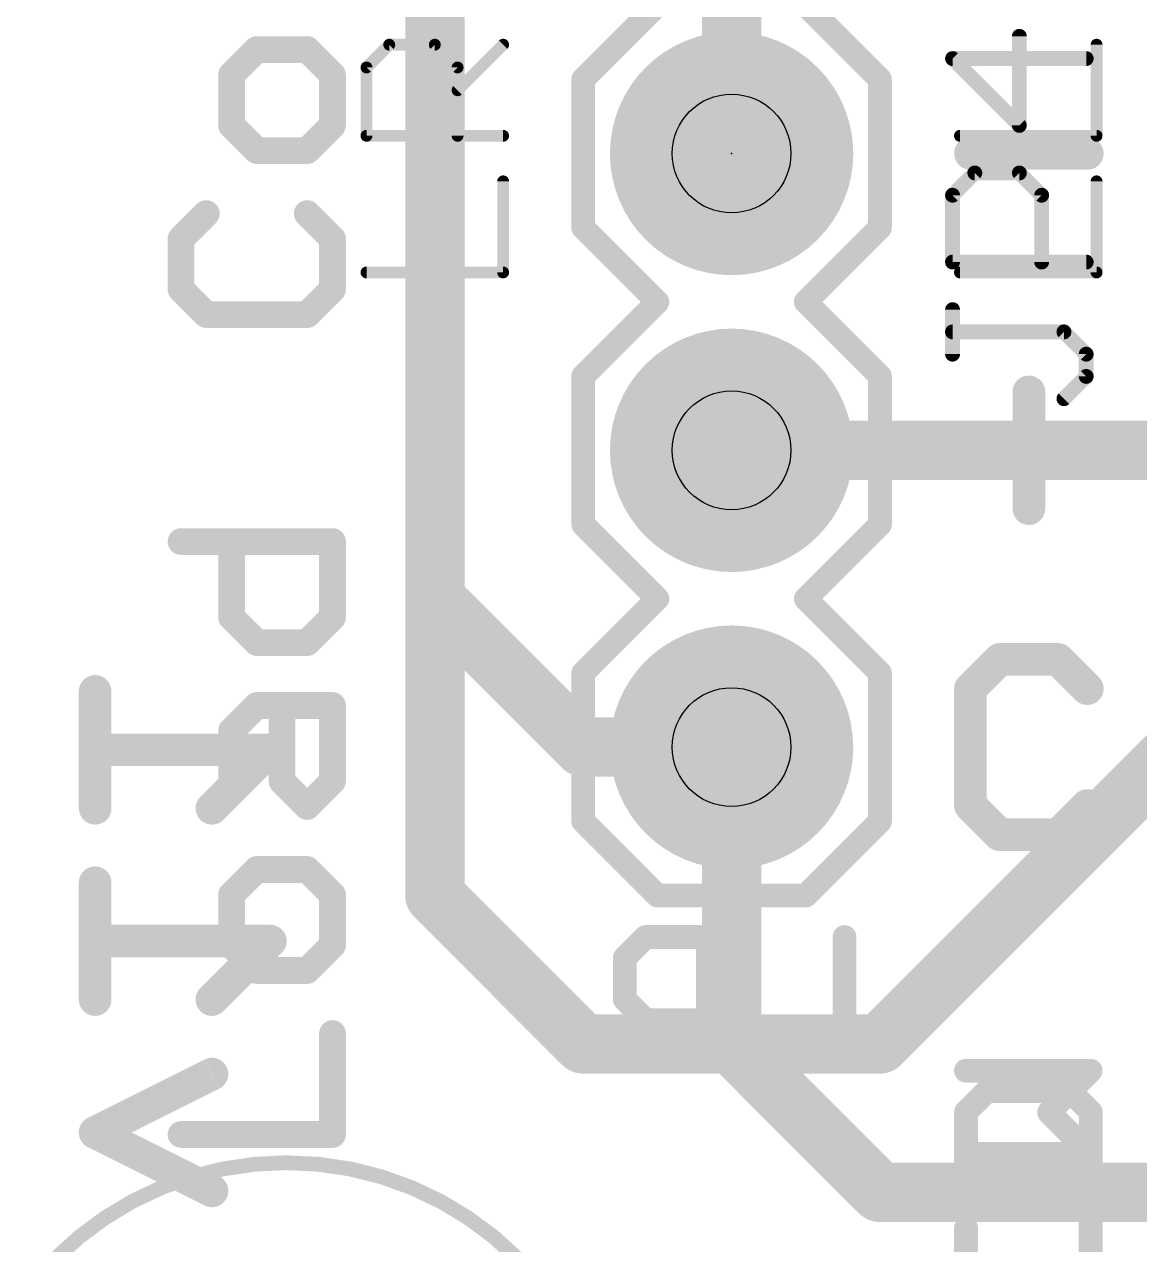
# Model space of a CAD drawing. Extents: x -33 to 74, y -17 to 52.
# Drawn here: x 0.3 to 9.84, y 4.63 to 15.07 of the extents above; entities that cross this region are included whole.
import ezdxf

# ---------------------------------------------------------------- set-up
doc = ezdxf.new("R2010")
doc.units = 0
for name, color, linetype in [('1', 12, 'CONTINUOUS'), ('16', 132, 'CONTINUOUS'), ('17', 110, 'CONTINUOUS'), ('21', 41, 'CONTINUOUS'), ('22', 40, 'CONTINUOUS'), ('23', 53, 'CONTINUOUS'), ('25', 253, 'CONTINUOUS'), ('27', 253, 'CONTINUOUS'), ('29', 253, 'CONTINUOUS'), ('30', 253, 'CONTINUOUS'), ('39', 12, 'CONTINUOUS'), ('44', 253, 'CONTINUOUS'), ('51', 53, 'CONTINUOUS')]:
    doc.layers.add(name, color=color, linetype=linetype)

# ---------------------------------------------------------------- blocks, each defined once
blk = doc.blocks.new('RECT')
blk.add_solid([(-0.5, -0.5), (0.5, -0.5), (-0.5, 0.5), (0.5, 0.5)])
blk = doc.blocks.new('ROUNDP')
at = {"const_width": 0.5}
blk.add_lwpolyline([(0, -0.25, 1), (0, 0.25, 1), (0, -0.25)], format="xyb", dxfattribs=at)

msp = doc.modelspace()

# ---------------------------------------------------------------- linework, layer by layer
at = {"layer": '1', "const_width": 0.508}
for points in [[(3.81, 7.62), (3.81, 22.86)], [(6.35, 11.43), (11.43, 11.43)], [(10.16, 8.89), (7.62, 6.35)], [(5.08, 6.35), (3.81, 7.62)], [(7.62, 6.35), (5.08, 6.35)]]:
    msp.add_lwpolyline(points, dxfattribs=at)
at = {"layer": '1', "const_width": 0.254}
for points in [[(6.35, 11.557, 1), (6.35, 11.303)], [(3.8998, 7.7098, 1), (3.7202, 7.5302)], [(3.683, 7.62, 1), (3.937, 7.62)], [(5.08, 6.477, 1), (5.08, 6.223)], [(7.62, 6.223, 1), (7.62, 6.477)], [(4.9902, 6.2602, 1), (5.1698, 6.4398)], [(7.5302, 6.4398, 1), (7.7098, 6.2602)]]:
    msp.add_lwpolyline(points, format="xyb", dxfattribs=at)
at = {"layer": '16'}
for points, const_width in [([(3.81, 10.16), (3.81, 17.78)], 0.508), ([(6.35, 15.24), (7.62, 16.51)], 0.508), ([(6.35, 13.97), (6.35, 15.24)], 0.508), ([(5.08, 8.89), (3.81, 10.16)], 0.508), ([(0.9017, 8.367), (0.9017, 9.3669)], 0.2794), ([(6.35, 8.89), (5.08, 8.89)], 0.508), ([(6.35, 6.35), (6.35, 8.89)], 0.508), ([(2.4016, 8.867), (0.9017, 8.867)], 0.2794), ([(1.9016, 8.367), (2.4016, 8.867)], 0.2794), ([(0.9017, 6.7299), (0.9017, 7.7298)], 0.2794), ([(2.4016, 7.2298), (0.9017, 7.2298)], 0.2794), ([(1.9016, 6.7299), (2.4016, 7.2298)], 0.2794), ([(7.62, 5.08), (6.35, 6.35)], 0.508), ([(0.9017, 5.5927), (1.9016, 6.0926)], 0.2794), ([(1.9016, 5.0927), (0.9017, 5.5927)], 0.2794), ([(16.51, 5.08), (7.62, 5.08)], 0.508)]:
    msp.add_lwpolyline(points, dxfattribs=dict(at, const_width=const_width))
for points, const_width in [([(6.2602, 15.3298, 1), (6.4398, 15.1502)], 0.254), ([(6.223, 13.97, 1), (6.477, 13.97)], 0.254), ([(3.8998, 10.2498, 1), (3.7202, 10.0702)], 0.254), ([(3.683, 10.16, 1), (3.937, 10.16)], 0.254), ([(0.9716, 9.3669, 1), (0.8319, 9.3669)], 0.1397), ([(5.08, 9.017, 1), (5.08, 8.763)], 0.254), ([(4.9902, 8.8002, 1), (5.1698, 8.9798)], 0.254), ([(6.477, 8.89, 1), (6.223, 8.89)], 0.254), ([(6.35, 8.763, 1), (6.35, 9.017)], 0.254), ([(0.9017, 8.9368, 1), (0.9017, 8.7971)], 0.1397), ([(2.451, 8.8176, 1), (2.3522, 8.9164)], 0.1397), ([(2.4016, 8.7971, 1), (2.4016, 8.9368)], 0.1397), ([(1.8522, 8.4164, 1), (1.951, 8.3176)], 0.1397), ([(0.8319, 8.367, 1), (0.9716, 8.367)], 0.1397), ([(0.9716, 7.7298, 1), (0.8319, 7.7298)], 0.1397), ([(0.9017, 7.2997, 1), (0.9017, 7.16)], 0.1397), ([(2.451, 7.1804, 1), (2.3522, 7.2792)], 0.1397), ([(2.4016, 7.16, 1), (2.4016, 7.2997)], 0.1397), ([(0.8319, 6.7299, 1), (0.9716, 6.7299)], 0.1397), ([(1.8522, 6.7792, 1), (1.951, 6.6805)], 0.1397), ([(6.4398, 6.4398, 1), (6.2602, 6.2602)], 0.254), ([(6.223, 6.35, 1), (6.477, 6.35)], 0.254), ([(1.9329, 6.0301, 1), (1.8704, 6.1551)], 0.1397), ([(0.9329, 5.6551, 1), (0.8705, 5.5302)], 0.1397), ([(0.8705, 5.6551, 1), (0.9329, 5.5302)], 0.1397), ([(7.62, 5.207, 1), (7.62, 4.953)], 0.254), ([(1.8704, 5.0302, 1), (1.9329, 5.1552)], 0.1397), ([(7.5302, 4.9902, 1), (7.7098, 5.1698)], 0.254)]:
    msp.add_lwpolyline(points, format="xyb", dxfattribs=dict(at, const_width=const_width))
at = {"layer": '21'}
for points, const_width in [([(5.715, 15.24), (5.08, 14.605)], 0.2032), ([(7.62, 14.605), (6.985, 15.24)], 0.2032), ([(2.2854, 14.8593), (2.0694, 14.6432)], 0.2286), ([(2.7176, 14.8593), (2.2854, 14.8593)], 0.2286), ([(2.9337, 14.6432), (2.7176, 14.8593)], 0.2286), ([(2.0694, 14.6432), (2.0694, 14.2111)], 0.2286), ([(2.9337, 14.2111), (2.9337, 14.6432)], 0.2286), ([(5.08, 13.335), (5.08, 14.605)], 0.2032), ([(7.62, 14.605), (7.62, 13.335)], 0.2032), ([(2.0694, 14.2111), (2.2854, 13.995)], 0.2286), ([(2.7176, 13.995), (2.9337, 14.2111)], 0.2286), ([(2.2854, 13.995), (2.7176, 13.995)], 0.2286), ([(8.3947, 13.9706), (9.3946, 13.9706)], 0.2794), ([(1.8533, 13.456), (1.6372, 13.2399)], 0.2286), ([(2.9337, 13.2399), (2.7176, 13.456)], 0.2286), ([(5.715, 12.7), (5.08, 13.335)], 0.2032), ([(7.62, 13.335), (6.985, 12.7)], 0.2032), ([(1.6372, 13.2399), (1.6372, 12.8078)], 0.2286), ([(2.9337, 12.8078), (2.9337, 13.2399)], 0.2286), ([(1.6372, 12.8078), (1.8533, 12.5917)], 0.2286), ([(2.7176, 12.5917), (2.9337, 12.8078)], 0.2286), ([(5.08, 12.065), (5.715, 12.7)], 0.2032), ([(6.985, 12.7), (7.62, 12.065)], 0.2032), ([(1.8533, 12.5917), (2.7176, 12.5917)], 0.2286), ([(5.08, 10.795), (5.08, 12.065)], 0.2032), ([(7.62, 12.065), (7.62, 10.795)], 0.2032), ([(8.8947, 11.9306), (8.8947, 10.9307)], 0.2794), ([(8.3947, 11.4306), (9.3946, 11.4306)], 0.2794), ([(5.715, 10.16), (5.08, 10.795)], 0.2032), ([(7.62, 10.795), (6.985, 10.16)], 0.2032), ([(1.6372, 10.6495), (2.9337, 10.6495)], 0.2286), ([(2.0694, 10.0012), (2.0694, 10.6495)], 0.2286), ([(2.9337, 10.6495), (2.9337, 10.0012)], 0.2286), ([(5.08, 9.525), (5.715, 10.16)], 0.2032), ([(6.985, 10.16), (7.62, 9.525)], 0.2032), ([(2.2854, 9.7851), (2.0694, 10.0012)], 0.2286), ([(2.9337, 10.0012), (2.7176, 9.7851)], 0.2286), ([(2.7176, 9.7851), (2.2854, 9.7851)], 0.2286), ([(8.6447, 9.6406), (8.3947, 9.3906)], 0.2794), ([(9.1446, 9.6406), (8.6447, 9.6406)], 0.2794), ([(9.3946, 9.3906), (9.1446, 9.6406)], 0.2794), ([(5.08, 8.255), (5.08, 9.525)], 0.2032), ([(7.62, 9.525), (7.62, 8.255)], 0.2032), ([(8.3947, 9.3906), (8.3947, 8.3907)], 0.2794), ([(2.0694, 9.0301), (2.2854, 9.2462)], 0.2286), ([(2.2854, 9.2462), (2.9337, 9.2462)], 0.2286), ([(2.5015, 8.5979), (2.5015, 9.2462)], 0.2286), ([(2.9337, 9.2462), (2.9337, 8.5979)], 0.2286), ([(2.0694, 8.5979), (2.0694, 9.0301)], 0.2286), ([(2.7176, 8.3819), (2.5015, 8.5979)], 0.2286), ([(2.9337, 8.5979), (2.7176, 8.3819)], 0.2286), ([(8.3947, 8.3907), (8.6447, 8.1407)], 0.2794), ([(9.1446, 8.1407), (9.3946, 8.3907)], 0.2794), ([(5.715, 7.62), (5.08, 8.255)], 0.2032), ([(7.62, 8.255), (6.985, 7.62)], 0.2032), ([(8.6447, 8.1407), (9.1446, 8.1407)], 0.2794), ([(2.2854, 7.8429), (2.0694, 7.6268)], 0.2286), ([(2.7176, 7.8429), (2.2854, 7.8429)], 0.2286), ([(2.9337, 7.6268), (2.7176, 7.8429)], 0.2286), ([(2.0694, 7.6268), (2.0694, 7.1947)], 0.2286), ([(2.9337, 7.1947), (2.9337, 7.6268)], 0.2286), ([(6.985, 7.62), (5.715, 7.62)], 0.2032), ([(2.0694, 7.1947), (2.2854, 6.9786)], 0.2286), ([(2.7176, 6.9786), (2.9337, 7.1947)], 0.2286), ([(2.2854, 6.9786), (2.7176, 6.9786)], 0.2286), ([(2.9337, 5.5753), (2.9337, 6.4396)], 0.2286), ([(9.4234, 6.121), (8.3557, 6.121)], 0.2032), ([(9.0675, 5.7651), (9.4234, 6.121)], 0.2032), ([(9.4234, 5.4092), (9.0675, 5.7651)], 0.2032), ([(1.6372, 5.5753), (2.9337, 5.5753)], 0.2286), ([(8.3557, 5.4092), (9.4234, 5.4092)], 0.2032), ([(9.4234, 4.2398), (9.4234, 4.9516)], 0.2032)]:
    msp.add_lwpolyline(points, dxfattribs=dict(at, const_width=const_width))
for points, const_width in [([(2.2854, 14.9165, 1), (2.2854, 14.8022)], 0.1143), ([(2.3259, 14.8189, 1), (2.245, 14.8997)], 0.1143), ([(2.758, 14.8997, 1), (2.6772, 14.8189)], 0.1143), ([(2.7176, 14.8022, 1), (2.7176, 14.9165)], 0.1143), ([(2.1265, 14.6432, 1), (2.0122, 14.6432)], 0.1143), ([(2.029, 14.6836, 1), (2.1098, 14.6028)], 0.1143), ([(2.9909, 14.6432, 1), (2.8765, 14.6432)], 0.1143), ([(2.8933, 14.6028, 1), (2.9741, 14.6836)], 0.1143), ([(5.1308, 14.605, 1), (5.0292, 14.605)], 0.1016), ([(5.0441, 14.6409, 1), (5.1159, 14.5691)], 0.1016), ([(7.6708, 14.605, 1), (7.5692, 14.605)], 0.1016), ([(7.5841, 14.5691, 1), (7.6559, 14.6409)], 0.1016), ([(2.1098, 14.2515, 1), (2.029, 14.1706)], 0.1143), ([(2.9741, 14.1706, 1), (2.8933, 14.2515)], 0.1143), ([(2.0122, 14.2111, 1), (2.1265, 14.2111)], 0.1143), ([(2.8765, 14.2111, 1), (2.9909, 14.2111)], 0.1143), ([(2.2854, 14.0521, 1), (2.2854, 13.9378)], 0.1143), ([(2.7176, 13.9378, 1), (2.7176, 14.0521)], 0.1143), ([(8.3947, 14.0405, 1), (8.3947, 13.9008)], 0.1397), ([(9.3946, 13.9008, 1), (9.3946, 14.0405)], 0.1397), ([(2.245, 13.9546, 1), (2.3259, 14.0354)], 0.1143), ([(2.6772, 14.0354, 1), (2.758, 13.9546)], 0.1143), ([(1.8937, 13.4156, 1), (1.8129, 13.4964)], 0.1143), ([(2.758, 13.4964, 1), (2.6772, 13.4156)], 0.1143), ([(5.1159, 13.3709, 1), (5.0441, 13.2991)], 0.1016), ([(5.0292, 13.335, 1), (5.1308, 13.335)], 0.1016), ([(7.5692, 13.335, 1), (7.6708, 13.335)], 0.1016), ([(7.6559, 13.2991, 1), (7.5841, 13.3709)], 0.1016), ([(1.6943, 13.2399, 1), (1.58, 13.2399)], 0.1143), ([(1.5968, 13.2804, 1), (1.6776, 13.1995)], 0.1143), ([(2.9909, 13.2399, 1), (2.8765, 13.2399)], 0.1143), ([(2.8933, 13.1995, 1), (2.9741, 13.2804)], 0.1143), ([(1.6776, 12.8482, 1), (1.5968, 12.7674)], 0.1143), ([(1.58, 12.8078, 1), (1.6943, 12.8078)], 0.1143), ([(2.8765, 12.8078, 1), (2.9909, 12.8078)], 0.1143), ([(2.9741, 12.7674, 1), (2.8933, 12.8482)], 0.1143), ([(5.7509, 12.6641, 1), (5.6791, 12.7359)], 0.1016), ([(5.6791, 12.6641, 1), (5.7509, 12.7359)], 0.1016), ([(7.0209, 12.7359, 1), (6.9491, 12.6641)], 0.1016), ([(6.9491, 12.7359, 1), (7.0209, 12.6641)], 0.1016), ([(1.8533, 12.6488, 1), (1.8533, 12.5345)], 0.1143), ([(1.8129, 12.5513, 1), (1.8937, 12.6321)], 0.1143), ([(2.6772, 12.6321, 1), (2.758, 12.5513)], 0.1143), ([(2.7176, 12.5345, 1), (2.7176, 12.6488)], 0.1143), ([(5.1308, 12.065, 1), (5.0292, 12.065)], 0.1016), ([(5.0441, 12.1009, 1), (5.1159, 12.0291)], 0.1016), ([(7.6708, 12.065, 1), (7.5692, 12.065)], 0.1016), ([(7.5841, 12.0291, 1), (7.6559, 12.1009)], 0.1016), ([(8.9645, 11.9306, 1), (8.8248, 11.9306)], 0.1397), ([(8.3947, 11.5005, 1), (8.3947, 11.3608)], 0.1397), ([(9.3946, 11.3608, 1), (9.3946, 11.5005)], 0.1397), ([(8.8248, 10.9307, 1), (8.9645, 10.9307)], 0.1397), ([(5.1159, 10.8309, 1), (5.0441, 10.7591)], 0.1016), ([(7.6559, 10.7591, 1), (7.5841, 10.8309)], 0.1016), ([(1.6372, 10.7066, 1), (1.6372, 10.5923)], 0.1143), ([(2.1265, 10.6495, 1), (2.0122, 10.6495)], 0.1143), ([(2.9909, 10.6495, 1), (2.8765, 10.6495)], 0.1143), ([(2.9337, 10.5923, 1), (2.9337, 10.7066)], 0.1143), ([(5.0292, 10.795, 1), (5.1308, 10.795)], 0.1016), ([(7.5692, 10.795, 1), (7.6708, 10.795)], 0.1016), ([(5.7509, 10.1241, 1), (5.6791, 10.1959)], 0.1016), ([(5.6791, 10.1241, 1), (5.7509, 10.1959)], 0.1016), ([(7.0209, 10.1959, 1), (6.9491, 10.1241)], 0.1016), ([(6.9491, 10.1959, 1), (7.0209, 10.1241)], 0.1016), ([(2.0122, 10.0012, 1), (2.1265, 10.0012)], 0.1143), ([(2.1098, 10.0416, 1), (2.029, 9.9608)], 0.1143), ([(2.8765, 10.0012, 1), (2.9909, 10.0012)], 0.1143), ([(2.9741, 9.9608, 1), (2.8933, 10.0416)], 0.1143), ([(2.2854, 9.8423, 1), (2.2854, 9.728)], 0.1143), ([(2.245, 9.7447, 1), (2.3259, 9.8255)], 0.1143), ([(2.6772, 9.8255, 1), (2.758, 9.7447)], 0.1143), ([(2.7176, 9.728, 1), (2.7176, 9.8423)], 0.1143), ([(8.6447, 9.7104, 1), (8.6447, 9.5707)], 0.1397), ([(8.6941, 9.5912, 1), (8.5953, 9.69)], 0.1397), ([(9.194, 9.69, 1), (9.0952, 9.5912)], 0.1397), ([(9.1446, 9.5707, 1), (9.1446, 9.7104)], 0.1397), ([(5.1308, 9.525, 1), (5.0292, 9.525)], 0.1016), ([(5.0441, 9.5609, 1), (5.1159, 9.4891)], 0.1016), ([(7.6708, 9.525, 1), (7.5692, 9.525)], 0.1016), ([(7.5841, 9.4891, 1), (7.6559, 9.5609)], 0.1016), ([(8.4646, 9.3906, 1), (8.3248, 9.3906)], 0.1397), ([(8.3453, 9.44, 1), (8.4441, 9.3412)], 0.1397), ([(9.3452, 9.3412, 1), (9.444, 9.44)], 0.1397), ([(2.2854, 9.3033, 1), (2.2854, 9.189)], 0.1143), ([(2.3259, 9.2058, 1), (2.245, 9.2866)], 0.1143), ([(2.5587, 9.2462, 1), (2.4444, 9.2462)], 0.1143), ([(2.9909, 9.2462, 1), (2.8765, 9.2462)], 0.1143), ([(2.9337, 9.189, 1), (2.9337, 9.3033)], 0.1143), ([(2.1265, 9.0301, 1), (2.0122, 9.0301)], 0.1143), ([(2.029, 9.0705, 1), (2.1098, 8.9897)], 0.1143), ([(2.5419, 8.6384, 1), (2.4611, 8.5575)], 0.1143), ([(2.9741, 8.5575, 1), (2.8933, 8.6384)], 0.1143), ([(2.0122, 8.5979, 1), (2.1265, 8.5979)], 0.1143), ([(2.4444, 8.5979, 1), (2.5587, 8.5979)], 0.1143), ([(2.8765, 8.5979, 1), (2.9909, 8.5979)], 0.1143), ([(2.6772, 8.4223, 1), (2.758, 8.3414)], 0.1143), ([(2.6772, 8.3414, 1), (2.758, 8.4223)], 0.1143), ([(8.3248, 8.3907, 1), (8.4646, 8.3907)], 0.1397), ([(8.4441, 8.4401, 1), (8.3453, 8.3413)], 0.1397), ([(9.444, 8.3413, 1), (9.3452, 8.4401)], 0.1397), ([(5.1159, 8.2909, 1), (5.0441, 8.2191)], 0.1016), ([(7.6559, 8.2191, 1), (7.5841, 8.2909)], 0.1016), ([(5.0292, 8.255, 1), (5.1308, 8.255)], 0.1016), ([(7.5692, 8.255, 1), (7.6708, 8.255)], 0.1016), ([(8.6447, 8.2106, 1), (8.6447, 8.0709)], 0.1397), ([(8.5953, 8.0913, 1), (8.6941, 8.1901)], 0.1397), ([(9.0952, 8.1901, 1), (9.194, 8.0913)], 0.1397), ([(9.1446, 8.0709, 1), (9.1446, 8.2106)], 0.1397), ([(2.2854, 7.9001, 1), (2.2854, 7.7858)], 0.1143), ([(2.3259, 7.8025, 1), (2.245, 7.8833)], 0.1143), ([(2.758, 7.8833, 1), (2.6772, 7.8025)], 0.1143), ([(2.7176, 7.7858, 1), (2.7176, 7.9001)], 0.1143), ([(2.1265, 7.6268, 1), (2.0122, 7.6268)], 0.1143), ([(2.9909, 7.6268, 1), (2.8765, 7.6268)], 0.1143), ([(2.029, 7.6672, 1), (2.1098, 7.5864)], 0.1143), ([(2.8933, 7.5864, 1), (2.9741, 7.6672)], 0.1143), ([(5.715, 7.6708, 1), (5.715, 7.5692)], 0.1016), ([(5.6791, 7.5841, 1), (5.7509, 7.6559)], 0.1016), ([(6.9491, 7.6559, 1), (7.0209, 7.5841)], 0.1016), ([(6.985, 7.5692, 1), (6.985, 7.6708)], 0.1016), ([(2.0122, 7.1947, 1), (2.1265, 7.1947)], 0.1143), ([(2.1098, 7.2351, 1), (2.029, 7.1543)], 0.1143), ([(2.8765, 7.1947, 1), (2.9909, 7.1947)], 0.1143), ([(2.9741, 7.1543, 1), (2.8933, 7.2351)], 0.1143), ([(2.2854, 7.0357, 1), (2.2854, 6.9214)], 0.1143), ([(2.245, 6.9382, 1), (2.3259, 7.019)], 0.1143), ([(2.6772, 7.019, 1), (2.758, 6.9382)], 0.1143), ([(2.7176, 6.9214, 1), (2.7176, 7.0357)], 0.1143), ([(2.9909, 6.4396, 1), (2.8765, 6.4396)], 0.1143), ([(8.3557, 6.1718, 1), (8.3557, 6.0702)], 0.1016), ([(9.4593, 6.0851, 1), (9.3875, 6.1569)], 0.1016), ([(9.4234, 6.0702, 1), (9.4234, 6.1718)], 0.1016), ([(9.1034, 5.801, 1), (9.0316, 5.7292)], 0.1016), ([(9.0316, 5.801, 1), (9.1034, 5.7292)], 0.1016), ([(1.6372, 5.6325, 1), (1.6372, 5.5182)], 0.1143), ([(2.9337, 5.5182, 1), (2.9337, 5.6325)], 0.1143), ([(2.8765, 5.5753, 1), (2.9909, 5.5753)], 0.1143), ([(8.3557, 5.46, 1), (8.3557, 5.3584)], 0.1016), ([(9.3875, 5.3733, 1), (9.4593, 5.4451)], 0.1016), ([(9.4234, 5.3584, 1), (9.4234, 5.46)], 0.1016), ([(9.4742, 4.9516, 1), (9.3726, 4.9516)], 0.1016)]:
    msp.add_lwpolyline(points, format="xyb", dxfattribs=dict(at, const_width=const_width))
at = {"layer": '22', "const_width": 0.2032}
for points in [[(5.6139, 7.2653), (5.436, 7.0874)], [(6.1478, 7.2653), (5.6139, 7.2653)], [(6.1478, 6.1976), (6.1478, 7.2653)], [(7.3172, 7.2653), (7.3172, 6.1976)], [(5.436, 7.0874), (5.436, 6.7315)], [(5.436, 6.7315), (5.6139, 6.5535)], [(5.7919, 6.5535), (5.436, 6.1976)], [(5.6139, 6.5535), (6.1478, 6.5535)], [(7.3172, 6.1976), (6.6054, 6.1976)], [(8.3566, 5.7683), (8.5346, 5.9462)], [(8.5346, 5.9462), (9.2464, 5.9462)], [(9.2464, 5.9462), (9.4243, 5.7683)], [(8.3566, 5.2344), (8.3566, 5.7683)], [(9.4243, 5.7683), (9.4243, 5.2344)], [(9.4243, 5.2344), (8.3566, 5.2344)], [(8.3566, 4.065), (8.3566, 4.7768)]]:
    msp.add_lwpolyline(points, dxfattribs=at)
at = {"layer": '22', "const_width": 0.1016}
for points in [[(5.6139, 7.3161, 1), (5.6139, 7.2145)], [(5.6499, 7.2294, 1), (5.578, 7.3012)], [(6.1986, 7.2653, 1), (6.097, 7.2653)], [(6.1478, 7.2145, 1), (6.1478, 7.3161)], [(7.368, 7.2653, 1), (7.2664, 7.2653)], [(5.4868, 7.0874, 1), (5.3852, 7.0874)], [(5.4001, 7.1233, 1), (5.4719, 7.0514)], [(5.4719, 6.7674, 1), (5.4001, 6.6955)], [(5.3852, 6.7315, 1), (5.4868, 6.7315)], [(5.6139, 6.6043, 1), (5.6139, 6.5027)], [(5.578, 6.5176, 1), (5.6499, 6.5894)], [(5.8278, 6.5176, 1), (5.756, 6.5894)], [(6.1478, 6.5027, 1), (6.1478, 6.6043)], [(5.4001, 6.2335, 1), (5.4719, 6.1617)], [(6.6054, 6.2484, 1), (6.6054, 6.1468)], [(7.3172, 6.1468, 1), (7.3172, 6.2484)], [(6.097, 6.1976, 1), (6.1986, 6.1976)], [(7.2664, 6.1976, 1), (7.368, 6.1976)], [(8.5346, 5.997, 1), (8.5346, 5.8954)], [(8.5705, 5.9103, 1), (8.4986, 5.9821)], [(9.2823, 5.9821, 1), (9.2104, 5.9103)], [(9.2464, 5.8954, 1), (9.2464, 5.997)], [(8.4074, 5.7683, 1), (8.3058, 5.7683)], [(8.3207, 5.8042, 1), (8.3925, 5.7323)], [(9.4751, 5.7683, 1), (9.3735, 5.7683)], [(9.3884, 5.7323, 1), (9.4602, 5.8042)], [(8.3566, 5.2852, 1), (8.3566, 5.1836)], [(9.4243, 5.1836, 1), (9.4243, 5.2852)], [(8.3058, 5.2344, 1), (8.4074, 5.2344)], [(9.3735, 5.2344, 1), (9.4751, 5.2344)], [(8.4074, 4.7768, 1), (8.3058, 4.7768)]]:
    msp.add_lwpolyline(points, format="xyb", dxfattribs=at)
at = {"layer": '23'}
msp.add_point((6.35, 13.97), dxfattribs=at)
at = {"layer": '25', "const_width": 0.127}
for points in [[(8.8133, 14.2103), (8.8133, 14.9729)], [(9.3853, 14.7823), (8.2413, 14.7823)], [(8.2413, 14.7823), (8.8133, 14.2103)], [(8.2413, 13.6129), (8.432, 13.8036)], [(8.432, 13.8036), (8.8133, 13.8036)], [(8.8133, 13.8036), (9.004, 13.6129)], [(8.2413, 13.0409), (8.2413, 13.6129)], [(9.004, 13.6129), (9.004, 13.0409)], [(9.3853, 13.0409), (8.2413, 13.0409)], [(8.2413, 12.2528), (8.2413, 12.6342)], [(9.1946, 12.4435), (8.2413, 12.4435)], [(9.3853, 12.2528), (9.1946, 12.4435)], [(9.3853, 12.0622), (9.3853, 12.2528)], [(9.1946, 11.8715), (9.3853, 12.0622)]]:
    msp.add_lwpolyline(points, dxfattribs=at)
at = {"layer": '25', "const_width": 0.0635}
for points in [[(8.8451, 14.9729, 1), (8.7816, 14.9729)], [(8.2413, 14.814, 1), (8.2413, 14.7505)], [(8.2638, 14.8047, 1), (8.2189, 14.7598)], [(9.3853, 14.7505, 1), (9.3853, 14.814)], [(8.7816, 14.2103, 1), (8.8451, 14.2103)], [(8.7909, 14.1878, 1), (8.8358, 14.2327)], [(8.432, 13.8353, 1), (8.432, 13.7718)], [(8.4544, 13.7811, 1), (8.4095, 13.826)], [(8.8358, 13.826, 1), (8.7909, 13.7811)], [(8.8133, 13.7718, 1), (8.8133, 13.8353)], [(8.2731, 13.6129, 1), (8.2096, 13.6129)], [(8.2189, 13.6353, 1), (8.2638, 13.5904)], [(9.0357, 13.6129, 1), (8.9722, 13.6129)], [(8.9815, 13.5904, 1), (9.0264, 13.6353)], [(8.2413, 13.0727, 1), (8.2413, 13.0091)], [(8.2096, 13.0409, 1), (8.2731, 13.0409)], [(8.9722, 13.0409, 1), (9.0357, 13.0409)], [(9.3853, 13.0091, 1), (9.3853, 13.0727)], [(8.2731, 12.6342, 1), (8.2096, 12.6342)], [(8.2413, 12.4752, 1), (8.2413, 12.4117)], [(9.2171, 12.4659, 1), (9.1722, 12.421)], [(9.1946, 12.4117, 1), (9.1946, 12.4752)], [(8.2096, 12.2528, 1), (8.2731, 12.2528)], [(9.4171, 12.2528, 1), (9.3536, 12.2528)], [(9.3628, 12.2304, 1), (9.4078, 12.2753)], [(9.4078, 12.0397, 1), (9.3628, 12.0846)], [(9.3536, 12.0622, 1), (9.4171, 12.0622)], [(9.1722, 11.894, 1), (9.2171, 11.8491)]]:
    msp.add_lwpolyline(points, format="xyb", dxfattribs=at)
at = {"layer": '27', "const_width": 0.1016}
for points in [[(3.2248, 14.7061), (3.4197, 14.901)], [(3.4197, 14.901), (3.8095, 14.901)], [(3.8095, 14.901), (4.0044, 14.7061)], [(4.0044, 14.5112), (4.3942, 14.901)], [(9.4742, 14.1214), (9.4742, 14.901)], [(3.2248, 14.1214), (3.2248, 14.7061)], [(4.0044, 14.7061), (4.0044, 14.1214)], [(4.3942, 14.1214), (3.2248, 14.1214)], [(8.3048, 14.1214), (9.4742, 14.1214)], [(4.3942, 12.952), (4.3942, 13.7316)], [(9.4742, 12.952), (9.4742, 13.7316)], [(3.2248, 12.952), (4.3942, 12.952)], [(8.3048, 12.952), (9.4742, 12.952)]]:
    msp.add_lwpolyline(points, dxfattribs=at)
at = {"layer": '27', "const_width": 0.0508}
for points in [[(3.4197, 14.9264, 1), (3.4197, 14.8756)], [(3.4377, 14.883, 1), (3.4017, 14.919)], [(3.8275, 14.919, 1), (3.7915, 14.883)], [(3.8095, 14.8756, 1), (3.8095, 14.9264)], [(4.4122, 14.883, 1), (4.3762, 14.919)], [(9.4996, 14.901, 1), (9.4488, 14.901)], [(3.2068, 14.7241, 1), (3.2428, 14.6881)], [(3.2502, 14.7061, 1), (3.1994, 14.7061)], [(4.0298, 14.7061, 1), (3.979, 14.7061)], [(3.9864, 14.6881, 1), (4.0224, 14.7241)], [(3.9864, 14.5292, 1), (4.0224, 14.4932)], [(3.2248, 14.1468, 1), (3.2248, 14.096)], [(3.1994, 14.1214, 1), (3.2502, 14.1214)], [(3.979, 14.1214, 1), (4.0298, 14.1214)], [(4.3942, 14.096, 1), (4.3942, 14.1468)], [(8.3048, 14.1468, 1), (8.3048, 14.096)], [(9.4488, 14.1214, 1), (9.4996, 14.1214)], [(9.4742, 14.096, 1), (9.4742, 14.1468)], [(4.4196, 13.7316, 1), (4.3688, 13.7316)], [(9.4996, 13.7316, 1), (9.4488, 13.7316)], [(3.2248, 12.9774, 1), (3.2248, 12.9266)], [(4.3688, 12.952, 1), (4.4196, 12.952)], [(4.3942, 12.9266, 1), (4.3942, 12.9774)], [(8.3048, 12.9774, 1), (8.3048, 12.9266)], [(9.4488, 12.952, 1), (9.4996, 12.952)], [(9.4742, 12.9266, 1), (9.4742, 12.9774)]]:
    msp.add_lwpolyline(points, format="xyb", dxfattribs=at)
at = {"layer": '39', "const_width": 0.127}
msp.add_lwpolyline([(2.54, -0.254, 1), (2.54, 5.334, 1), (2.54, -0.254)], format="xyb", dxfattribs=at)
at = {"layer": '44'}
for centre in [(6.35, 13.97), (6.35, 11.43), (6.35, 8.89)]:
    msp.add_circle(centre, 0.508, dxfattribs=at)

# ---------------------------------------------------------------- block references
at = {"layer": '17', "xscale": 1.8796, "yscale": 1.8796}
for p in [(6.35, 13.97), (6.35, 13.97), (6.35, 11.43), (6.35, 11.43), (6.35, 8.89), (6.35, 8.89)]:
    msp.add_blockref('ROUNDP', p, dxfattribs=at)
at = {"layer": '29', "xscale": 2.0828, "yscale": 2.0828}
for p in [(6.35, 13.97), (6.35, 11.43), (6.35, 8.89)]:
    msp.add_blockref('ROUNDP', p, dxfattribs=at)
at = {"layer": '30', "xscale": 2.0828, "yscale": 2.0828}
for p in [(6.35, 13.97), (6.35, 11.43), (6.35, 8.89)]:
    msp.add_blockref('ROUNDP', p, dxfattribs=at)
at = {"layer": '51', "xscale": 0.508, "yscale": 0.508, "rotation": 270}
for p in [(6.35, 13.97), (6.35, 11.43), (6.35, 8.89)]:
    msp.add_blockref('RECT', p, dxfattribs=at)

doc.saveas('drawing.dxf')
